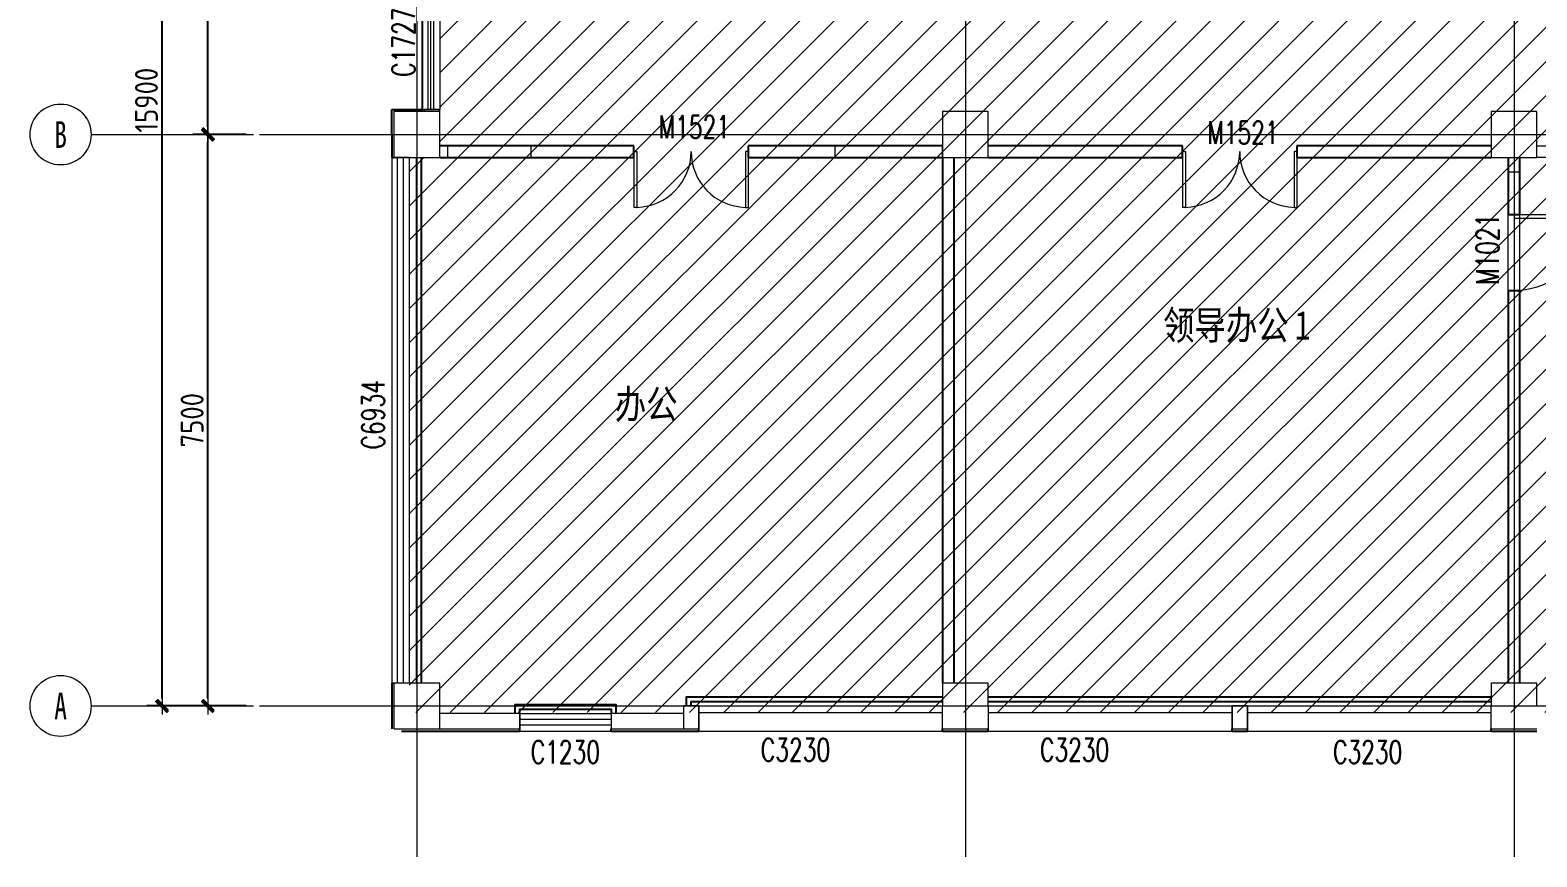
# Model space of a CAD drawing. Header units: millimetres. Extents: x 33621 to 401573, y -91663 to 133135.
# Drawn here: x 33621 to 53397, y 76086 to 86937 of the extents above; entities that cross this region are included whole.
import ezdxf
from ezdxf.enums import TextEntityAlignment as Align

# ---------------------------------------------------------------- set-up
doc = ezdxf.new("R2010")
doc.units = ezdxf.units.MM
doc.header["$LTSCALE"] = 10
doc.linetypes.add('DOTE', pattern=[2.42, 2, -0.2, 0.02, -0.2])
doc.layers.get('0').update_dxf_attribs({"color": 253})
doc.layers.get('Defpoints').update_dxf_attribs({"color": 250})
for name, color, linetype in [('3', 253, 'Continuous'), ('Dim【尺寸标注】', 253, 'Continuous'), ('LVTRY', 253, 'Continuous'), ('PUB_DIM', 253, 'Continuous'), ('PUB_TEXT', 253, 'Continuous'), ('SURFACE', 253, 'Continuous'), ('wall-隔', 253, 'Continuous'), ('WINDOW_TEXT', 253, 'Continuous')]:
    doc.layers.add(name, color=color, linetype=linetype)
for name, color, linetype, lineweight in [('AXIS【轴号】', 253, 'Continuous', 0), ('COLUMN', 253, 'Continuous', 0), ('DOTE', 253, 'DOTE', 0), ('WALL', 253, 'Continuous', 0), ('WINDOW', 253, 'Continuous', 0), ('Xline【辅助线】', 253, 'Continuous', 0)]:
    doc.layers.add(name, color=color, linetype=linetype, lineweight=lineweight)
doc.styles.add('_TCH_WINDOW', font='SIMPLEX', dxfattribs={"bigfont": 'GBCBIG'})
doc.styles.add('CCD_DIM', font='ARCHS.SHX')
doc.styles.add('宋体', font='', dxfattribs={"width": 0.7})
doc.styles.get('宋体').set_extended_font_data('SimSun')
doc.dimstyles.new('ZL_1：100', dxfattribs={"dimtxt": 3, "dimasz": 1, "dimexe": 2, "dimexo": 2, "dimgap": 0.6, "dimtad": 1, "dimdec": 0, "dimrnd": 5, "dimdsep": 46, "dimtxsty": 'CCD_DIM', "dimblk": 'WS-cj', "dimblk1": 'WS-cj', "dimblk2": 'WS-cj', "dimcen": 1, "dimclrd": 44, "dimclre": 44, "dimclrt": 2, "dimadec": 0, "dimazin": 2, "dimtfac": 1, "dimtdec": 0, "dimtix": 1, "dimtmove": 2, "dimatfit": 3, "dimldrblk": 'hl_arrow2', "dimfxl": 5, "dimfxlon": 1, "dimarcsym": 0})

# ---------------------------------------------------------------- blocks, each defined once
blk = doc.blocks.new('$DorLib2D$00000002')
for p, q in [((-0.5, 0), (-0.5, 0.4875)), ((-0.475, 0.4875), (-0.5, 0.4875)), ((-0.475, 0), (-0.475, 0.4875)), ((0.475, 0), (0.475, 0.4875)), ((0.475, 0.4875), (0.5, 0.4875)), ((0.5, 0), (0.5, 0.4875)), ((-0.5, 0), (-0.475, 0)), ((0.5, 0), (0.475, 0))]:
    blk.add_line(p, q)
at = {"lineweight": 13}
for centre, start, end in [((-0.4875, 0), 0, 88.53072), ((0.4875, 0), 91.46928, 180)]:
    blk.add_arc(centre, 0.4875, start, end, dxfattribs=at)
blk = doc.blocks.new('$DorLib2D$00000001')
for p, q in [((0.45, 0.975), (0.5, 0.975)), ((0.45, 0), (0.45, 0.975)), ((0.5, 0), (0.5, 0.975)), ((0.5, 0), (0.45, 0))]:
    blk.add_line(p, q)
at = {"lineweight": 13}
blk.add_arc((0.475, 0), 0.975, 91.4693, 180, dxfattribs=at)
blk = doc.blocks.new('$WINLIB2D$00000004')
for p, q in [((-0.5, 0.5), (0.5, 0.5)), ((-0.5, 0.5), (-0.5, -0.5)), ((0.5, -0.5), (0.5, 0.5)), ((-0.5, 0.2406), (0.5, 0.2406)), ((-0.5, -0.5), (0.5, -0.5))]:
    blk.add_line(p, q)
blk = doc.blocks.new('$TCHSYS$WIN2D')
for p, q in [((-0.5, 0.5), (0.5, 0.5)), ((-0.5, 0.5), (-0.5, -0.5)), ((0.5, 0.5), (0.5, -0.5)), ((0.5, 0.1667), (-0.5, 0.1667)), ((0.5, -0.1667), (-0.5, -0.1667)), ((-0.5, -0.5), (0.5, -0.5))]:
    blk.add_line(p, q)
blk = doc.blocks.new('$WINLIB2D$00000005')
for p, q in [((-0.5, 0.5), (0.5, 0.5)), ((-0.5, 0.5), (-0.5, -0.5)), ((0.5, -0.5), (0.5, 0.5)), ((0.5, 0.167), (-0.5, 0.167)), ((0.5, 0), (-0.5, 0)), ((0.5, -0.167), (-0.5, -0.167)), ((-0.5, -0.5), (0.5, -0.5))]:
    blk.add_line(p, q)
blk = doc.blocks.new('hl_Axis-A1')
at = {"color": 150, "ltscale": 2}
blk.add_line((21.33, 0), (0, 0), dxfattribs=at)
at = {"color": 150}
blk.add_circle((25.33, 0), 4, dxfattribs=at)
at = {"color": 50, "style": '宋体', "width": 0.7}
blk.add_attdef('轴号', text='', height=3.5, dxfattribs=at).set_placement((25.33, 0), align=Align.MIDDLE_CENTER)
blk = doc.blocks.new('WS-cj')
blk.add_hatch(color=2).paths.add_polyline_path([(0.59, 0.82), (-0.82, -0.59), (-0.59, -0.82), (0.82, 0.59)])
at = {"color": 2, "linetype": 'ByBlock', "lineweight": 0}
for p, q in [((-1.1, 0), (0, 0)), ((0, 0), (1.1, 0))]:
    blk.add_line(p, q, dxfattribs=at)
at = {"color": 2}
blk.add_lwpolyline([(0.59, 0.82), (-0.82, -0.59), (-0.59, -0.82), (0.82, 0.59)], close=True, dxfattribs=at)
blk = doc.blocks.new('*D253')
at = {"layer": 'Defpoints', "color": 0, "transparency": 16777216}
for p in [(-47204, -8800), (-46604, -8800), (-46604, -16300)]:
    blk.add_point(p, dxfattribs=at)
at = {"layer": 'Dim【尺寸标注】', "color": 44, "lineweight": -2, "transparency": 16777216}
for p, q in [((-46704, -8800), (-47404, -8800)), ((-47204, -16200), (-47204, -8900)), ((-46704, -16300), (-47404, -16300))]:
    blk.add_line(p, q, dxfattribs=at)
at = {"layer": 'Dim【尺寸标注】', "color": 44, "lineweight": -2, "transparency": 16777216, "xscale": 100, "yscale": 100, "zscale": 100}
for p, rotation in [((-47204, -8800), 90), ((-47204, -16300), 270)]:
    blk.add_blockref('WS-cj', p, dxfattribs=dict(at, rotation=rotation))
at = {"layer": 'Dim【尺寸标注】', "color": 2, "transparency": 16777216, "insert": (-47411, -12550), "char_height": 300, "attachment_point": 5, "rotation": 90, "style": 'CCD_DIM'}
blk.add_mtext('7500', dxfattribs=at)
blk = doc.blocks.new('hl_arrow2')
at = {"color": 2}
blk.add_line((0, 0), (-1, 0), dxfattribs=at)
blk.add_lwpolyline([(0, 0), (-1, -1), (-1, -1), (0, 0), (-1, 1), (-1, 1)], close=True, dxfattribs=at)
blk = doc.blocks.new('*D254')
at = {"layer": 'Defpoints', "color": 0, "transparency": 16777216}
for p in [(-47204, -400), (-46604, -400), (-46604, -8800)]:
    blk.add_point(p, dxfattribs=at)
at = {"layer": 'Dim【尺寸标注】', "color": 44, "lineweight": -2, "transparency": 16777216}
for p, q in [((-46704, -400), (-47404, -400)), ((-47204, -8700), (-47204, -500)), ((-46704, -8800), (-47404, -8800))]:
    blk.add_line(p, q, dxfattribs=at)
at = {"layer": 'Dim【尺寸标注】', "color": 44, "lineweight": -2, "transparency": 16777216, "xscale": 100, "yscale": 100, "zscale": 100}
for p, rotation in [((-47204, -400), 90), ((-47204, -8800), 270)]:
    blk.add_blockref('WS-cj', p, dxfattribs=dict(at, rotation=rotation))
at = {"layer": 'Dim【尺寸标注】', "color": 2, "transparency": 16777216, "insert": (-47417, -4600), "char_height": 300, "attachment_point": 5, "rotation": 90, "style": 'CCD_DIM'}
blk.add_mtext('8400', dxfattribs=at)
blk = doc.blocks.new('*D256')
at = {"layer": 'Defpoints', "color": 0, "transparency": 16777216}
for p in [(-47804, -400), (-46604, -400), (-46604, -16300)]:
    blk.add_point(p, dxfattribs=at)
at = {"layer": 'Dim【尺寸标注】', "color": 44, "lineweight": -2, "transparency": 16777216}
for p, q in [((-47304, -400), (-48004, -400)), ((-47804, -16200), (-47804, -500)), ((-47304, -16300), (-48004, -16300))]:
    blk.add_line(p, q, dxfattribs=at)
at = {"layer": 'Dim【尺寸标注】', "color": 44, "lineweight": -2, "transparency": 16777216, "xscale": 100, "yscale": 100, "zscale": 100}
for p, rotation in [((-47804, -400), 90), ((-47804, -16300), 270)]:
    blk.add_blockref('WS-cj', p, dxfattribs=dict(at, rotation=rotation))
at = {"layer": 'Dim【尺寸标注】', "color": 2, "transparency": 16777216, "insert": (-48011, -8350), "char_height": 300, "attachment_point": 5, "rotation": 90, "style": 'CCD_DIM'}
blk.add_mtext('15900', dxfattribs=at)
blk = doc.blocks.new('ZL_061117299')
at = {"layer": 'AXIS【轴号】'}
ref = blk.add_blockref('hl_Axis-A1', (-46604.4, -8800), dxfattribs=dict(at, xscale=100, yscale=100, zscale=100, rotation=179.9999999999999))
ref.add_attrib('轴号', 'B', dxfattribs={"layer": '0', "color": 2, "height": 350, "style": '宋体', "width": 0.7}).set_placement((-49137.7, -8800), align=Align.MIDDLE_CENTER)
ref = blk.add_blockref('hl_Axis-A1', (-46604.4, -16300), dxfattribs=dict(at, xscale=100, yscale=100, zscale=100, rotation=179.9999999999999))
ref.add_attrib('轴号', 'A', dxfattribs={"layer": '0', "color": 2, "height": 350, "style": '宋体', "width": 0.7}).set_placement((-49137.7, -16300), align=Align.MIDDLE_CENTER)
at = {"layer": 'Dim【尺寸标注】'}
for p1, p2, distance, picture, middle in [((-46604.4, -16300), (-46604.4, -400), 1200, '*D256', (-48010.6, -8350)), ((-46604.4, -8800), (-46604.4, -400), 600, '*D254', (-47416.9, -4600)), ((-46604.4, -16300), (-46604.4, -8800), 600, '*D253', (-47410.6, -12550))]:
    dim = blk.add_aligned_dim(p1=p1, p2=p2, distance=distance, dimstyle='ZL_1：100', dxfattribs=at)
    dim.commit()
    dim.dimension.update_dxf_attribs({"geometry": picture, "text_midpoint": middle})

msp = doc.modelspace()

# ---------------------------------------------------------------- hatches: boundary and pattern name
at = {"layer": 'Xline【辅助线】'}
h = msp.add_hatch(dxfattribs=at)
h.set_pattern_fill('ANSI31', color=256, scale=100)
h.set_pattern_definition([(45, (-301365, 120490.16), (-224.5064, 224.5064), [])])
h.paths.add_polyline_path([(103421.5, 93924.1), (82196.5, 94009.7), (82196.5, 93666.9), (81957.8, 93666.9), (81957.8, 87649), (38996.5, 87684.8), (38996.5, 85266.9), (38596.5, 85266.9), (38596.5, 77981.3), (103421.5, 77981.3)])

# ---------------------------------------------------------------- linework, layer by layer
at = {"layer": '3'}
for p, q in [((38696.5, 78366.9), (38696.5, 85266.9)), ((38756.5, 78366.9), (38756.5, 85266.9))]:
    msp.add_line(p, q, dxfattribs=at)
for points in [[(42236.5, 78066.9), (42236.5, 78186.9), (45596.5, 78186.9)], [(42296.5, 78066.9), (42296.5, 78126.9), (45596.5, 78126.9)], [(46196.5, 78186.9), (52796.5, 78186.9)], [(46196.5, 78126.9), (52796.5, 78126.9)], [(39986.5, 77966.9), (39986.5, 78086.9), (41306.5, 78086.9), (41306.5, 77966.9)], [(40046.5, 77966.9), (40046.5, 78026.9), (41246.5, 78026.9), (41246.5, 77966.9)]]:
    msp.add_lwpolyline(points, dxfattribs=at)
at = {"layer": 'COLUMN'}
for p, q in [((38996.5, 85866.9), (38396.5, 85866.9)), ((38396.5, 85866.9), (38396.5, 85266.9)), ((38996.5, 85266.9), (38996.5, 85866.9)), ((46196.5, 85866.9), (45596.5, 85866.9)), ((45596.5, 85866.9), (45596.5, 85266.9)), ((46196.5, 85266.9), (46196.5, 85866.9)), ((53396.5, 85866.9), (52796.5, 85866.9)), ((52796.5, 85866.9), (52796.5, 85266.9)), ((53396.5, 85266.9), (53396.5, 85866.9)), ((38396.5, 85266.9), (38996.5, 85266.9)), ((45596.5, 85266.9), (46196.5, 85266.9)), ((52796.5, 85266.9), (53396.5, 85266.9)), ((38996.5, 78366.9), (38396.5, 78366.9)), ((38396.5, 78366.9), (38396.5, 77766.9)), ((38996.5, 77766.9), (38996.5, 78366.9)), ((46196.5, 78366.9), (45596.5, 78366.9)), ((45596.5, 78366.9), (45596.5, 78066.9)), ((46196.5, 78066.9), (46196.5, 78366.9)), ((53396.5, 78366.9), (52796.5, 78366.9)), ((52796.5, 78366.9), (52796.5, 78066.9)), ((53396.5, 78066.9), (53396.5, 78366.9)), ((38396.5, 77766.9), (38996.5, 77766.9)), ((45596.5, 77766.9), (46196.5, 77766.9)), ((52796.5, 77766.9), (53396.5, 77766.9))]:
    msp.add_line(p, q, dxfattribs=at)
at = {"layer": 'DOTE', "ltscale": 0.1}
for p, q in [((38696.5, 95956.9), (38696.5, 76086.5)), ((45896.5, 95956.9), (45896.5, 76086.5)), ((53096.5, 95956.9), (53096.5, 76086.5)), ((36632.9, 85566.9), (133641.5, 85566.9)), ((36632.9, 78066.9), (133641.5, 78066.9))]:
    msp.add_line(p, q, dxfattribs=at)
at = {"layer": 'LVTRY'}
for p, q in [((38366.5, 85896.9), (38766.5, 85896.9)), ((38366.5, 85566.9), (38366.5, 85896.9))]:
    msp.add_line(p, q, dxfattribs=at)
at = {"layer": 'SURFACE'}
for p, q in [((38766.5, 87606.9), (38766.5, 85866.9)), ((38366.5, 85566.9), (38366.5, 85266.9)), ((38366.5, 85266.9), (38396.5, 85266.9)), ((38366.5, 78366.9), (38396.5, 78366.9)), ((38366.5, 78366.9), (38366.5, 77766.9)), ((38496.5, 77736.9), (40046.5, 77736.9)), ((40046.5, 77736.9), (40046.5, 77766.9)), ((41246.5, 77736.9), (41246.5, 77766.9)), ((41246.5, 77736.9), (42196.5, 77736.9)), ((42196.5, 77736.9), (42396.5, 77736.9)), ((42396.5, 77736.9), (42396.5, 77766.9)), ((45596.5, 77736.9), (45596.5, 77766.9)), ((45596.5, 77736.9), (45896.5, 77736.9)), ((45896.5, 77736.9), (46196.5, 77736.9)), ((46196.5, 77736.9), (46196.5, 77766.9)), ((49396.5, 77736.9), (49396.5, 77766.9)), ((49396.5, 77736.9), (49596.5, 77736.9)), ((49596.5, 77736.9), (49596.5, 77766.9)), ((52796.5, 77736.9), (52796.5, 77766.9)), ((52796.5, 77736.9), (53096.5, 77736.9)), ((53096.5, 77736.9), (53396.5, 77736.9))]:
    msp.add_line(p, q, dxfattribs=at)
at = {"layer": 'WALL'}
for p, q in [((38996.5, 85896.9), (38796.5, 85896.9)), ((38796.5, 85896.9), (38796.5, 85866.9)), ((38996.5, 85866.9), (38996.5, 85896.9)), ((40046.5, 77966.9), (38996.5, 77966.9)), ((40046.5, 77766.9), (40046.5, 77966.9)), ((42196.5, 77966.9), (41246.5, 77966.9)), ((41246.5, 77966.9), (41246.5, 77766.9)), ((42396.5, 78066.9), (42196.5, 78066.9)), ((42196.5, 78066.9), (42196.5, 77766.9)), ((42396.5, 77766.9), (42396.5, 78066.9)), ((49596.5, 78066.9), (49396.5, 78066.9)), ((49396.5, 78066.9), (49396.5, 77766.9)), ((49596.5, 77766.9), (49596.5, 78066.9)), ((38996.5, 77766.9), (40046.5, 77766.9)), ((41246.5, 77766.9), (42196.5, 77766.9)), ((42196.5, 77766.9), (42396.5, 77766.9)), ((49396.5, 77766.9), (49596.5, 77766.9))]:
    msp.add_line(p, q, dxfattribs=at)
at = {"layer": 'WALL', "color": 210}
for points in [[(39097.8, 85416.9), (39097.8, 85266.9), (40197.8, 85266.9), (40197.8, 85416.9)], [(44183.9, 85416.9), (44183.9, 85266.9), (45596.5, 85266.9), (45596.5, 85416.9)], [(45746.5, 85266.9), (45746.5, 78366.9), (45596.5, 78366.9), (45596.5, 85266.9)], [(53396.5, 85266.9), (53396.5, 85416.9), (54795.5, 85416.9), (54795.5, 85266.9)], [(53021.5, 83516.9), (53021.5, 85079), (53170.5, 85079), (53170.5, 83516.9)]]:
    msp.add_lwpolyline(points, close=True, dxfattribs=at)
at = {"layer": 'wall-隔'}
for p, q in [((41546.5, 85416.9), (38996.5, 85416.9)), ((38996.5, 85266.9), (41546.5, 85266.9)), ((41546.5, 85266.9), (41546.5, 85416.9)), ((45596.5, 85416.9), (43046.5, 85416.9)), ((43046.5, 85416.9), (43046.5, 85266.9)), ((43046.5, 85266.9), (45596.5, 85266.9)), ((45596.5, 85266.9), (45596.5, 78366.9)), ((45746.5, 85266.9), (45746.5, 78366.9)), ((48746.5, 85416.9), (46196.5, 85416.9)), ((46196.5, 85266.9), (48746.5, 85266.9)), ((48746.5, 85266.9), (48746.5, 85416.9)), ((52796.5, 85416.9), (50246.5, 85416.9)), ((50246.5, 85416.9), (50246.5, 85266.9)), ((50246.5, 85266.9), (52796.5, 85266.9)), ((53021.5, 85266.9), (53021.5, 84516.9)), ((53171.5, 84516.9), (53171.5, 85266.9)), ((53021.5, 84516.9), (53171.5, 84516.9)), ((53171.5, 83516.9), (53021.5, 83516.9)), ((53021.5, 83516.9), (53021.5, 78366.9)), ((53171.5, 78366.9), (53171.5, 83516.9))]:
    msp.add_line(p, q, dxfattribs=at)

# ---------------------------------------------------------------- block references
at = {"layer": 'PUB_DIM'}
msp.add_blockref('ZL_061117299', (83158.8, 94366.9), dxfattribs=at)
at = {"layer": 'WINDOW'}
ref = msp.add_blockref('$WINLIB2D$00000005', (38881.5, 86766.9), dxfattribs=dict(at, xscale=1740, yscale=230, zscale=1740, rotation=270))
ref.add_attrib('A', 'C1727', (38670.3, 86323.2), dxfattribs={"layer": 'WINDOW_TEXT', "height": 297.5, "rotation": 90, "style": '_TCH_WINDOW', "width": 0.705882})
ref = msp.add_blockref('$DorLib2D$00000002', (42296.5, 85341.9), dxfattribs=dict(at, xscale=-1500, yscale=-1500, zscale=-1500))
ref.add_attrib('A', 'M1521', (41871.5, 85518.2), dxfattribs={"layer": 'WINDOW_TEXT', "height": 297.5, "style": '_TCH_WINDOW', "width": 0.705882})
ref = msp.add_blockref('$DorLib2D$00000002', (49496.5, 85341.9), dxfattribs=dict(at, xscale=-1500, yscale=-1500, zscale=-1500))
ref.add_attrib('A', 'M1521', (49071.5, 85443.2), dxfattribs={"layer": 'WINDOW_TEXT', "height": 297.5, "style": '_TCH_WINDOW', "width": 0.705882})
ref = msp.add_blockref('$TCHSYS$WIN2D', (38481.5, 81816.9), dxfattribs=dict(at, xscale=6900, yscale=230, zscale=6900, rotation=270))
ref.add_attrib('A', 'C6934', (38270.3, 81434.2), dxfattribs={"layer": 'WINDOW_TEXT', "height": 297.5, "rotation": 90, "style": '_TCH_WINDOW', "width": 0.705882})
ref = msp.add_blockref('$DorLib2D$00000001', (53096.5, 84016.9), dxfattribs=dict(at, xscale=-1000, yscale=1000, zscale=-1000, rotation=269.9999999999995))
ref.add_attrib('A', 'M1021', (52897.1, 83591.9), dxfattribs={"layer": 'WINDOW_TEXT', "height": 297.5, "rotation": 90, "style": '_TCH_WINDOW', "width": 0.705882})
ref = msp.add_blockref('$TCHSYS$WIN2D', (40646.5, 77851.9), dxfattribs=dict(at, xscale=1200, yscale=230, zscale=1200))
ref.add_attrib('A', 'C1230', (40191.5, 77313.2), dxfattribs={"layer": 'WINDOW_TEXT', "height": 297.5, "style": '_TCH_WINDOW', "width": 0.705882})
ref = msp.add_blockref('$WINLIB2D$00000004', (43996.5, 77901.9), dxfattribs=dict(at, xscale=3200, yscale=330, zscale=3200))
ref.add_attrib('A', 'C3230', (43211.8, 77343.2), dxfattribs={"layer": 'WINDOW_TEXT', "height": 297.5, "style": '_TCH_WINDOW', "width": 0.705882})
ref = msp.add_blockref('$WINLIB2D$00000004', (47796.5, 77901.9), dxfattribs=dict(at, xscale=3200, yscale=330, zscale=3200))
ref.add_attrib('A', 'C3230', (46875.3, 77343.2), dxfattribs={"layer": 'WINDOW_TEXT', "height": 297.5, "style": '_TCH_WINDOW', "width": 0.705882})
ref = msp.add_blockref('$WINLIB2D$00000004', (51196.5, 77901.9), dxfattribs=dict(at, xscale=3200, yscale=330, zscale=3200))
ref.add_attrib('A', 'C3230', (50721.5, 77313.2), dxfattribs={"layer": 'WINDOW_TEXT', "height": 297.5, "style": '_TCH_WINDOW', "width": 0.705882})

# ---------------------------------------------------------------- texts
at = {"layer": 'PUB_TEXT', "style": '宋体', "width": 0.8}
for s, height, p in [('领导办公', 377.64, (48490.5, 82875.5)), ('1', 377.6, (50218.8, 82875.5)), ('办公', 377.64, (41295, 81837.6))]:
    msp.add_text(s, height=height, dxfattribs=at).set_placement(p)

doc.saveas('drawing.dxf')
